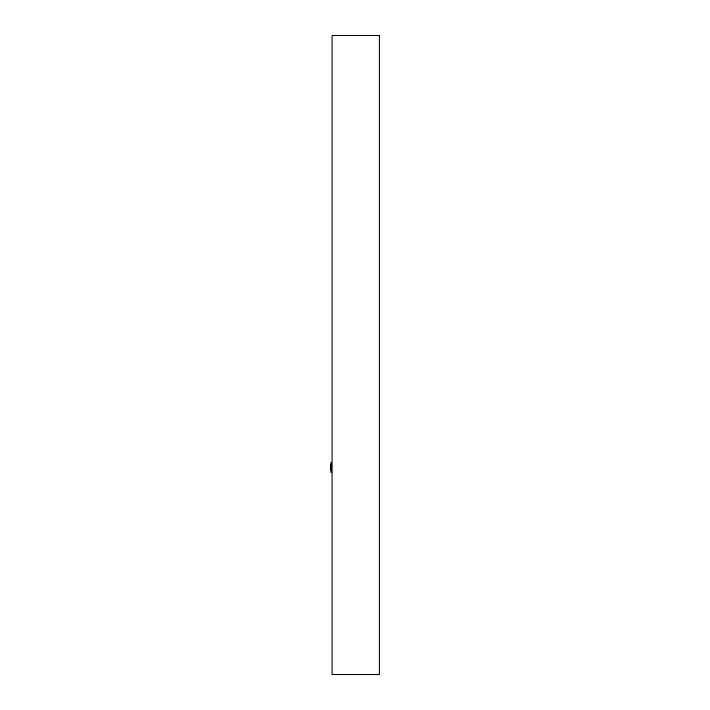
<?xml version="1.0" encoding="UTF-8"?>
<svg xmlns="http://www.w3.org/2000/svg" width="710" height="710" viewBox="0 0 710 710"><rect width="100%" height="100%" fill="white"/><g stroke="black" fill="none" stroke-linecap="round" stroke-linejoin="round"><path stroke-width="1.06" d="M330.807 467.712L330.833 464.162M331.046 472.558L331.046 462.325M330.949 468.165L330.958 470.553M379.397 35.5L332.067 35.5L332.067 674.5L379.397 674.5L379.397 35.5"/></g></svg>
